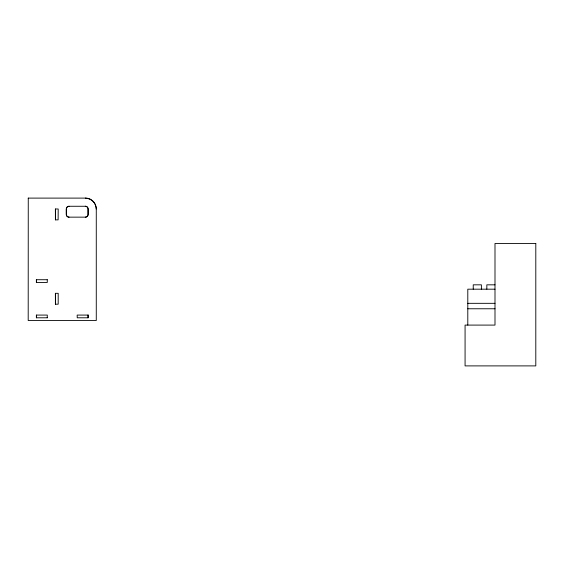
<?xml version="1.0" encoding="UTF-8"?>
<svg xmlns="http://www.w3.org/2000/svg" width="564" height="564" viewBox="0 0 564 564"><rect width="100%" height="100%" fill="white"/><g stroke="black" fill="none" stroke-linecap="round" stroke-linejoin="round"><path stroke-width="0.85" d="M28.2 198.105L85.39 198.105A10.878 10.878 0 0 1 96.275 208.99L96.275 320.514L28.2 320.514L28.263 198.105M55.399 208.99L58.191 208.99L58.12 219.868L55.399 219.868L55.399 208.99L55.469 219.868M47.242 279.716L47.305 282.437L36.364 282.437L36.364 279.716L47.305 279.716M494.995 284.827L486.838 284.827L486.838 289.184M494.995 289.184L467.796 289.184L467.796 325.09M55.399 293.315L58.191 293.315L58.191 304.193L55.399 304.193L55.399 293.315L55.469 304.193M467.796 303.326L494.995 303.326M467.796 308.769L494.995 308.769M47.305 317.793L36.364 317.793L36.364 315.079L47.305 315.079L47.242 317.793M481.395 289.184L481.395 284.827L473.238 284.827L473.238 289.184M88.047 315.079L88.047 317.793M36.427 279.716L36.427 282.437M36.427 315.079L36.427 317.793M85.326 206.269A2.721 2.721 0 0 1 88.047 208.99L88.047 214.426A2.721 2.721 0 0 1 85.326 217.147M85.326 198.105A10.878 10.878 0 0 1 96.12 207.623M96.183 208.306A10.878 10.878 0 0 1 96.204 208.99M69.069 206.269A2.721 2.721 0 0 0 66.348 208.99L66.348 214.426A2.721 2.721 0 0 0 69.069 217.147M85.39 206.269L69.005 206.269A2.721 2.721 0 0 0 66.284 208.99L66.284 214.426A2.721 2.721 0 0 0 69.005 217.147L85.39 217.147A2.721 2.721 0 0 0 88.111 214.426L88.111 208.99A2.721 2.721 0 0 0 85.39 206.269M535.8 243.486L494.995 243.486L494.995 325.09L465.074 325.09L465.074 365.895L535.8 365.895L535.8 243.486M88.111 315.079L77.162 315.079L77.233 317.793L88.111 317.793L88.111 315.079"/></g></svg>
